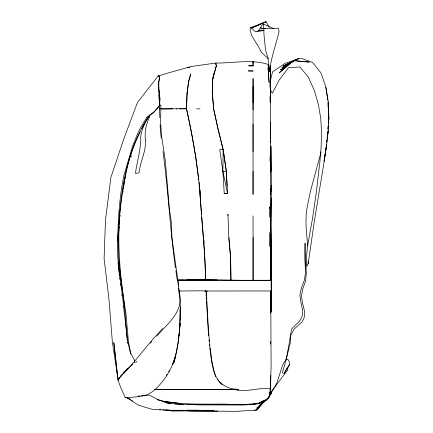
<?xml version="1.0" encoding="UTF-8"?>
<svg xmlns="http://www.w3.org/2000/svg" width="433" height="433" viewBox="0 0 433 433"><rect width="100%" height="100%" fill="white"/><g stroke="black" fill="none" stroke-linecap="round" stroke-linejoin="round"><path stroke-width="0.65" d="M253.045 171.262L253.045 194.439L253.056 123.952M253.083 86.643L253.067 109.858M270.365 280.313L270.409 188.128M270.381 194.336L270.484 66.292L270.555 79.748M270.409 235.233L270.381 280.654M270.549 96.348L270.56 89.674M270.549 388.125L270.549 379.806M253.089 102.789L253.105 92.819M270.398 172.897L270.409 167.544M270.419 313.216L270.409 294.126M270.538 392.552L270.663 375.563M271.188 311.966L271.042 227.098M253.094 237.381L253.078 280.33L269.342 280.308L269.559 280.005M269.543 217.02L269.624 206.92M271.204 198.081L270.912 227.103L271.215 256.569M271.274 191.332L271.274 185.281M268.671 64.631C251.762 58.807 233.522 63.315 216.083 63.007L215.775 63.992L216.403 65.621L212.809 78.46L212.235 91.19L213.631 108.878L217.94 128.774L223.244 150.002L226.275 170.835L227.541 193.643L224.245 193.643L222.887 171.463L223.163 149.639L218.292 130.073L213.631 108.878L212.267 92.397L212.695 79.326L216.392 65.6L215.753 63.873L216.051 63.002L191.256 66.514L166.559 73.415L158.256 76.019L158.148 76.435M270.944 227.103L271.394 187.96L271.09 145.78M328.068 107.492L328.133 102.248M270.706 388.12L270.647 392.558L269.586 392.558M270.241 65.518L270.295 70.46L270.008 67.857M269.976 161.136L270.073 156.546M269.537 208.387L269.57 207.077M270.403 142.744L270.409 122.046M300.02 58.347L285.277 63.25L272.536 71.824C271.047 78.866 267.708 86.627 272.314 93.268L279.144 80.1L288.584 67.618L299.842 66.985L308.139 76.798L314.315 90.378L318.315 104.126L320.756 118.48L321.508 131.794L321.102 147.409L319.857 162.083L316.361 191.976L312.518 218.492L307.674 245.457L306.331 258.019L306.802 266.382L308.177 263.805L308.247 261.115M158.256 76.019L159.111 76.338L159.458 77.772L158.803 82.043L158.868 89.182L159.853 98.129L159.458 108.932L186.509 108.753L191.359 132.022L195.77 156.995L198.709 180.02M179.581 108.824L181.66 108.797M269.543 246.501L269.694 232.548M160.903 109.95L160.54 120.314L161.395 134.912L165.282 160.399L169.449 209.388L171.365 222.448L171.879 237.381L178.618 285.91M160.962 108.645L160.838 104.943L159.701 105.701L155.122 110.713M159.723 102.957L159.929 98.551L158.992 90.952M117.549 241.782C119.952 207.245 122.09 171.522 136.552 139.55M267.951 69.994L268.227 65.637M180.133 323.218L179.884 327.083M180.301 319.955C180.664 310.667 180.307 301.352 178.937 292.151L180.014 291.025L199.223 290.808L205.123 290.938L206.4 292.086L208.17 325.443L209.664 344.646L211.91 361.203L213.891 370.231C215.845 381.565 226.069 389.44 237.398 389.218M180.177 309.649L180.106 310.981C179.69 333.713 179.008 358.4 165.363 377.657C159.934 384.899 153.834 392.883 144.714 395.432C138.392 397.18 131.751 397.115 125.261 397.759L120.672 387.421L118.063 380.087L120.493 376.705L131.854 364.526L151.961 340.268L162.689 328.441M180.068 311.446L180.355 306.873M176.388 108.878L177.189 108.883M179.359 331.878L179.565 328.679M179.646 327.397L179.895 323.554M268.823 65.421L268.4 73.632L269.055 82.14M270.376 387.963L269.082 397.234L266.771 399.145L258.517 403.318L246.047 404.417L218.876 404.281M328.225 125.803L327.981 129.099L328.246 125.83M328.42 123.172L328.864 117.24L328.187 131.058L327.121 139.058M119.291 226.367C115.941 253.435 121.386 280.378 124.574 307.165L126.885 338.005M119.443 224.391L119.746 220.44M268.779 66.016L268.411 73.908L269.207 82.703M328.447 123.205L328.907 117.3L328.182 102.156L328.338 107.411M269.607 395.513L271.404 393.521L271.226 393.207M179.43 332.116L179.717 328.972M120.049 216.484L120.19 215.217M178.531 338.92L178.699 337.637M178.948 335.721L179.11 334.438M326.731 141.862L326.98 139.913M327.153 138.614L328.165 130.815L326.428 146.939L324.063 161.249L326.233 146.722L324.117 161.796L314.282 221.599L308.177 263.805M269.694 393.868L269.862 392.612M326.228 145.732L326.406 144.395M326.671 142.392L326.942 140.395M123.004 192.203L123.183 190.883M123.454 188.907L123.627 187.586M123.806 186.271L124.076 184.29M124.179 183.635L124.921 179.04M288.107 366.708L287.528 370.188L269.613 393.889M213.312 76.311L212.798 79.196M213.648 74.433L213.87 73.177M176.355 352.354L176.588 351.071M172.155 364.873L173.952 362.583L175.684 355.839L178.326 341.052L180.004 325.827L180.345 309.584M176.328 352.554L176.583 351.239M269.304 396.179L269.077 397.234L266.76 399.145M130.29 399.664L126.355 397.24M271.686 289.249L271.285 290.873L271.664 289.249L271.274 262.598M125.083 178.396L125.402 177.113M175.684 355.834L173.942 362.583L172.854 363.958M321.075 151.918L310.369 191.559L307.435 205.843C304.74 219.06 306.423 232.597 307.766 245.879M285.834 360.483L290.294 342.849L290.229 335.597L291.961 328.615L299.533 321.064L301.449 318.098L302.591 314.293L302.678 310.288L300.924 302.369L299.863 295.095L301.4 287.864L304.318 280.373L305.557 272.568L304.783 257.927L304.789 243.113L305.633 243.979L305.546 258.815L306.32 273.44L305.546 281.244L302.802 288.741L301.438 296.026L302.602 303.354L304.551 311.213L304.67 315.202L303.69 319.04L301.877 322.049L293.92 329.302L290.565 335.775L286.543 357.967L282.311 373.067M172.789 364.083L175.603 355.498M130.842 157.027L131.508 155.328M235.168 389.586L235.384 389.045L235.298 389.581L238.67 389.559C210.703 389.489 182.899 389.543 154.922 389.548M271.404 393.521L271.356 392.709L268.087 398.246L266.252 400.173L256.666 408.292L257.581 407.318M269.521 395.535L275.052 386.599L277.212 381.922L282.284 366.118L283.707 363.027L286.294 359.401L287.745 359.173L289.222 361.685L289.715 364.526L283.869 373.69L287.534 367.292M136.79 139.015L140.135 131.903M136.595 361.133L135.816 362.648M141.802 128.585L143.447 125.473M270.652 393.943L268.065 398.23L264.103 401.754M143.772 124.899L144.741 123.167M166.532 375.281L167.143 374.236M168.681 371.628L169.292 370.583M145.06 122.593L150.413 114.29M147.274 118.799C131.096 143.707 124.758 173.649 121.045 202.72C116.233 239.552 119.919 276.736 125.938 313.183L128.406 341.393L130.901 354.097M123.281 373.002L124.049 371.898M147.621 118.274L149.298 115.882L152.957 112.704M119.037 378.447L119.632 377.619M263.199 402.582L256.607 410.159L235.52 411.35L192.696 410.83L172.799 411.079L162.922 409.824M269.353 395.513L271.551 392.985L270.501 393.646L271.339 392.699L269.05 395.134M262.268 403.091L256.639 409.553L262.901 402.517M270.506 393.97L271.399 392.969M258.815 407.199L260.136 405.732M261.889 403.772L263.21 402.3M269.353 395.437L271.551 392.985L271.069 393.418M265.126 400.493L256.607 409.954L254.631 410.002M128.179 368.645L123.362 373.668M150.343 343.12L151.718 341.637M156.773 336.197C165.503 325.897 177.979 316.317 180.133 302.093C180.978 297.249 178.921 292.638 178.861 287.875M120.607 376.331L121.738 375.124M258.501 406.343L259.876 404.882M261.711 402.934L264.006 400.498M288.578 365.728L289.715 364.526M120.222 376.797L121.96 375.038M153.488 112.293L154.716 111.108M206.411 299.701L206.092 292.123L207.266 290.998L270.235 290.96L270.782 299.668L271.107 365.143L270.571 387.378L270.176 388.731C258.874 387.319 247.319 392.293 235.936 389.884M132.92 363.996C127.811 369.262 121.332 373.809 117.949 380.515L113.825 342.546L116.223 363.336M134.36 362.637L134.582 360.375L130.333 352.538L127.859 342.324L123.816 308.74C121.911 286.83 116.786 265.142 117.695 243.037C117.982 220.332 119.329 197.572 123.957 175.289L132.346 146.895L136.877 135.388L140.113 128.509L146.836 117.186L154.126 112.077L159.804 105.257L158.462 84.283L159.696 76.484L159.409 76.056L158.153 75.959L137.456 102.442L123.4 140.027L110.891 177.351L105.468 220.143L104.093 258.474L108.981 299.382L112.401 342.411L117.955 378.783M127.924 368.478L125.294 370.621M291.349 62.401L279.215 72.847L290.532 63.24M291.561 62.368L293.103 61.058M268.135 58.655L261.272 52.166L258.469 46.667L251.719 35.674L250.263 30.499L250.22 27.696L250.815 27.55L251.562 28.145L266.051 21.65L269.31 27.306M266.051 21.65L251.562 28.145L254.463 31.062L255.649 31.75L257.013 31.712L258.62 30.462L262.338 24.703L263.535 24.059L273.412 28.486M261.987 403.35L263.048 402.555M293.617 60.62L309.205 62.092L293.617 60.62L280.497 69.935L289.769 63.673M290.857 62.937L293.038 61.464M294.673 60.36L295.766 59.624L281.959 67.813L292.297 61.876M294.597 60.555L297.471 58.91L283.068 66.087L294.234 60.68M262.219 402.257C258.485 404.319 253.982 404.178 249.83 404.622M264.509 401.055L265.651 400.46M266.252 400.173L260.509 403.118L252.466 404.352L242.669 404.979L199.71 404.942L174.894 404.016M258.517 403.318L262.642 401.229M295.414 60.111L298.938 58.406M125.261 397.759L126.376 397.483M250.815 27.55L265.667 21.964M257.013 31.712L264.027 30.305M261.895 30.066L258.62 30.462L263.838 30.467M141.006 395.805L149.531 395.14L156.963 399.091L167.533 403.269L183.424 404.379M137.797 396.071L139.724 395.914M217.961 411.144L192.69 411.198L185.405 410.706M247.849 404.763L187.235 404.454M263.621 28.74L260.466 27.885L263.757 28.643L278.376 28.232L279.106 31.56C275.821 44.902 271.053 58 269.45 71.678L267.951 57.432L266.03 52.149L265.148 46.326L264.016 35.003L263.535 24.059M198.005 410.706L190.049 410.7M181.432 410.267L172.81 410.441L152.356 409.412L138.197 405.109L126.376 397.261L129.97 399.188M186.076 410.17L198.677 410.165M164.221 389.548L160.627 389.559M182.152 279.875L216.955 280.14M186.867 279.853C208.955 279.188 230.984 280.465 253.078 280.33L253.061 215.905M178.802 291.165L180.155 291.165M205.161 291.128L207.191 291.128M182.618 108.759L186.509 108.753C192.793 136.676 197.491 164.919 200.187 193.41C201.453 222.156 205.302 250.718 205.626 279.523L204.582 253.9L201.756 217.074M217.447 280.194L178.385 280.135L178.504 280.443M204.933 290.987L206.952 290.992M161.249 389.462L165.222 389.478M269.607 280.275L177.849 280.351L178.878 290.976M232.467 404.379C207.456 403.388 181.741 405.91 157.276 399.773M199.986 108.894L196.555 108.856M226.329 171.5L223.163 149.639L219.731 149.591L222.887 171.463L226.329 171.5L227.125 186.038M224.245 193.611L227.541 193.643L222.887 171.463M232.624 389.559L154.538 389.586M182.19 279.864L177.221 279.81L175.847 270.598M203.981 410.273L213.924 410.484L170.835 410.251M172.724 108.802L159.458 108.932L159.82 117.565M166.223 409.807L169.519 410.127M263.708 28.605L265.727 28.805M178.12 403.172L162.916 401.277M159.631 409.401L160.952 409.569M126.333 397.342L127.037 397.564M163.338 401.267L170.997 403.875M300.664 58.136L312.566 62.428L321.005 72.971L326 87.547L327.841 100.239M131.421 400.325L132.558 400.985M222.199 384.666L220.181 383.135L217.49 379.47M215.856 376.645C211.78 367.574 211.142 357.528 209.805 347.802M205.799 291.046L206.157 292.129M127.502 342.054L127.74 343.342M325.778 87.358L328.338 102.123L328.636 117.262L328.436 110.696M120.553 283.859L120.764 285.195M175.452 267.967C170.034 229.295 168.258 190.195 162.97 151.496M127.048 339.142L127.215 340.278M209.388 344.576L209.556 345.864M161.298 138.17L160.378 130.842L160.129 124.866M121.857 294.5L122.009 295.831M225.366 164.161L225.517 165.471M116.38 364.678L116.688 367.363M116.845 368.705L117.154 371.384M117.311 372.726L117.538 374.74M117.771 376.753L118.003 378.767M118.014 262.663L119.524 275.891M119.752 277.878L119.898 279.198M158.278 83.986L158.841 89.685M208.571 335.9L206.471 300.995M208.95 339.905L209.074 341.236M158.754 94.735L159.458 102.8M200.165 194.596L200.511 198.601M198.964 182.315L201.551 214.422M199.418 185.936L199.575 187.9M199.737 189.871L199.997 193.145M200.1 194.46L200.419 198.39M199.51 186.006L199.656 187.982M199.808 189.963L200.003 192.604M123.183 305.801L123.243 306.932M228.841 237.419L227.931 214.216L227.964 215.531M204.03 240.418L204.127 243.102M269.976 96.516L270.089 102.561M270.668 227.103L271.377 268.622L271.383 311.966M253.094 91.563L253.105 92.153M270.841 147.123L271.118 171.224M270.398 290.841L270.403 292.811M270.409 341.426L270.414 344.062M253.089 91.839L253.056 78.487L253.061 151.599M270.376 207.071L270.392 221.155M270.409 232.553L270.409 233.896M253.045 62.282L253.067 65.908L248.553 65.805L253.072 65.87L253.045 61.546L253.045 62.282M253.083 71.001L248.39 70.915L253.083 71.001M145.466 140.416C146.17 151.691 140.103 161.812 139.025 172.864L135.442 173.395C137.066 160.989 141.18 148.984 140.747 136.346C141.429 129.776 144.746 124 147.355 118.068L149.775 116.412C146.121 123.86 144.357 132.135 145.466 140.416M187.067 93.284L186.509 108.753L187.094 92.938L188.696 81.269L190.785 73.94L188.626 81.588L187.067 93.284M212.392 87.764L212.332 89.019L212.365 87.785M189.594 67.191L187.294 67.802L189.594 67.191M230.632 258.041L228.857 237.647L230.627 257.597L230.935 280.216L230.632 258.041"/></g></svg>
